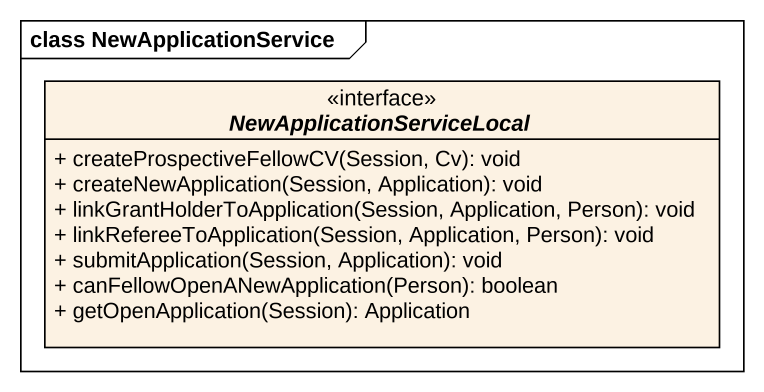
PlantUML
@startuml
mainframe class NewApplicationService
hide circle
hide empty members
skinparam classAttributeIconSize 0
interface NewApplicationServiceLocal <<interface>> {
  + createProspectiveFellowCV(Session, Cv): void
  + createNewApplication(Session, Application): void
  + linkGrantHolderToApplication(Session, Application, Person): void
  + linkRefereeToApplication(Session, Application, Person): void
  + submitApplication(Session, Application): void
  + canFellowOpenANewApplication(Person): boolean
  + getOpenApplication(Session): Application
}
@enduml
